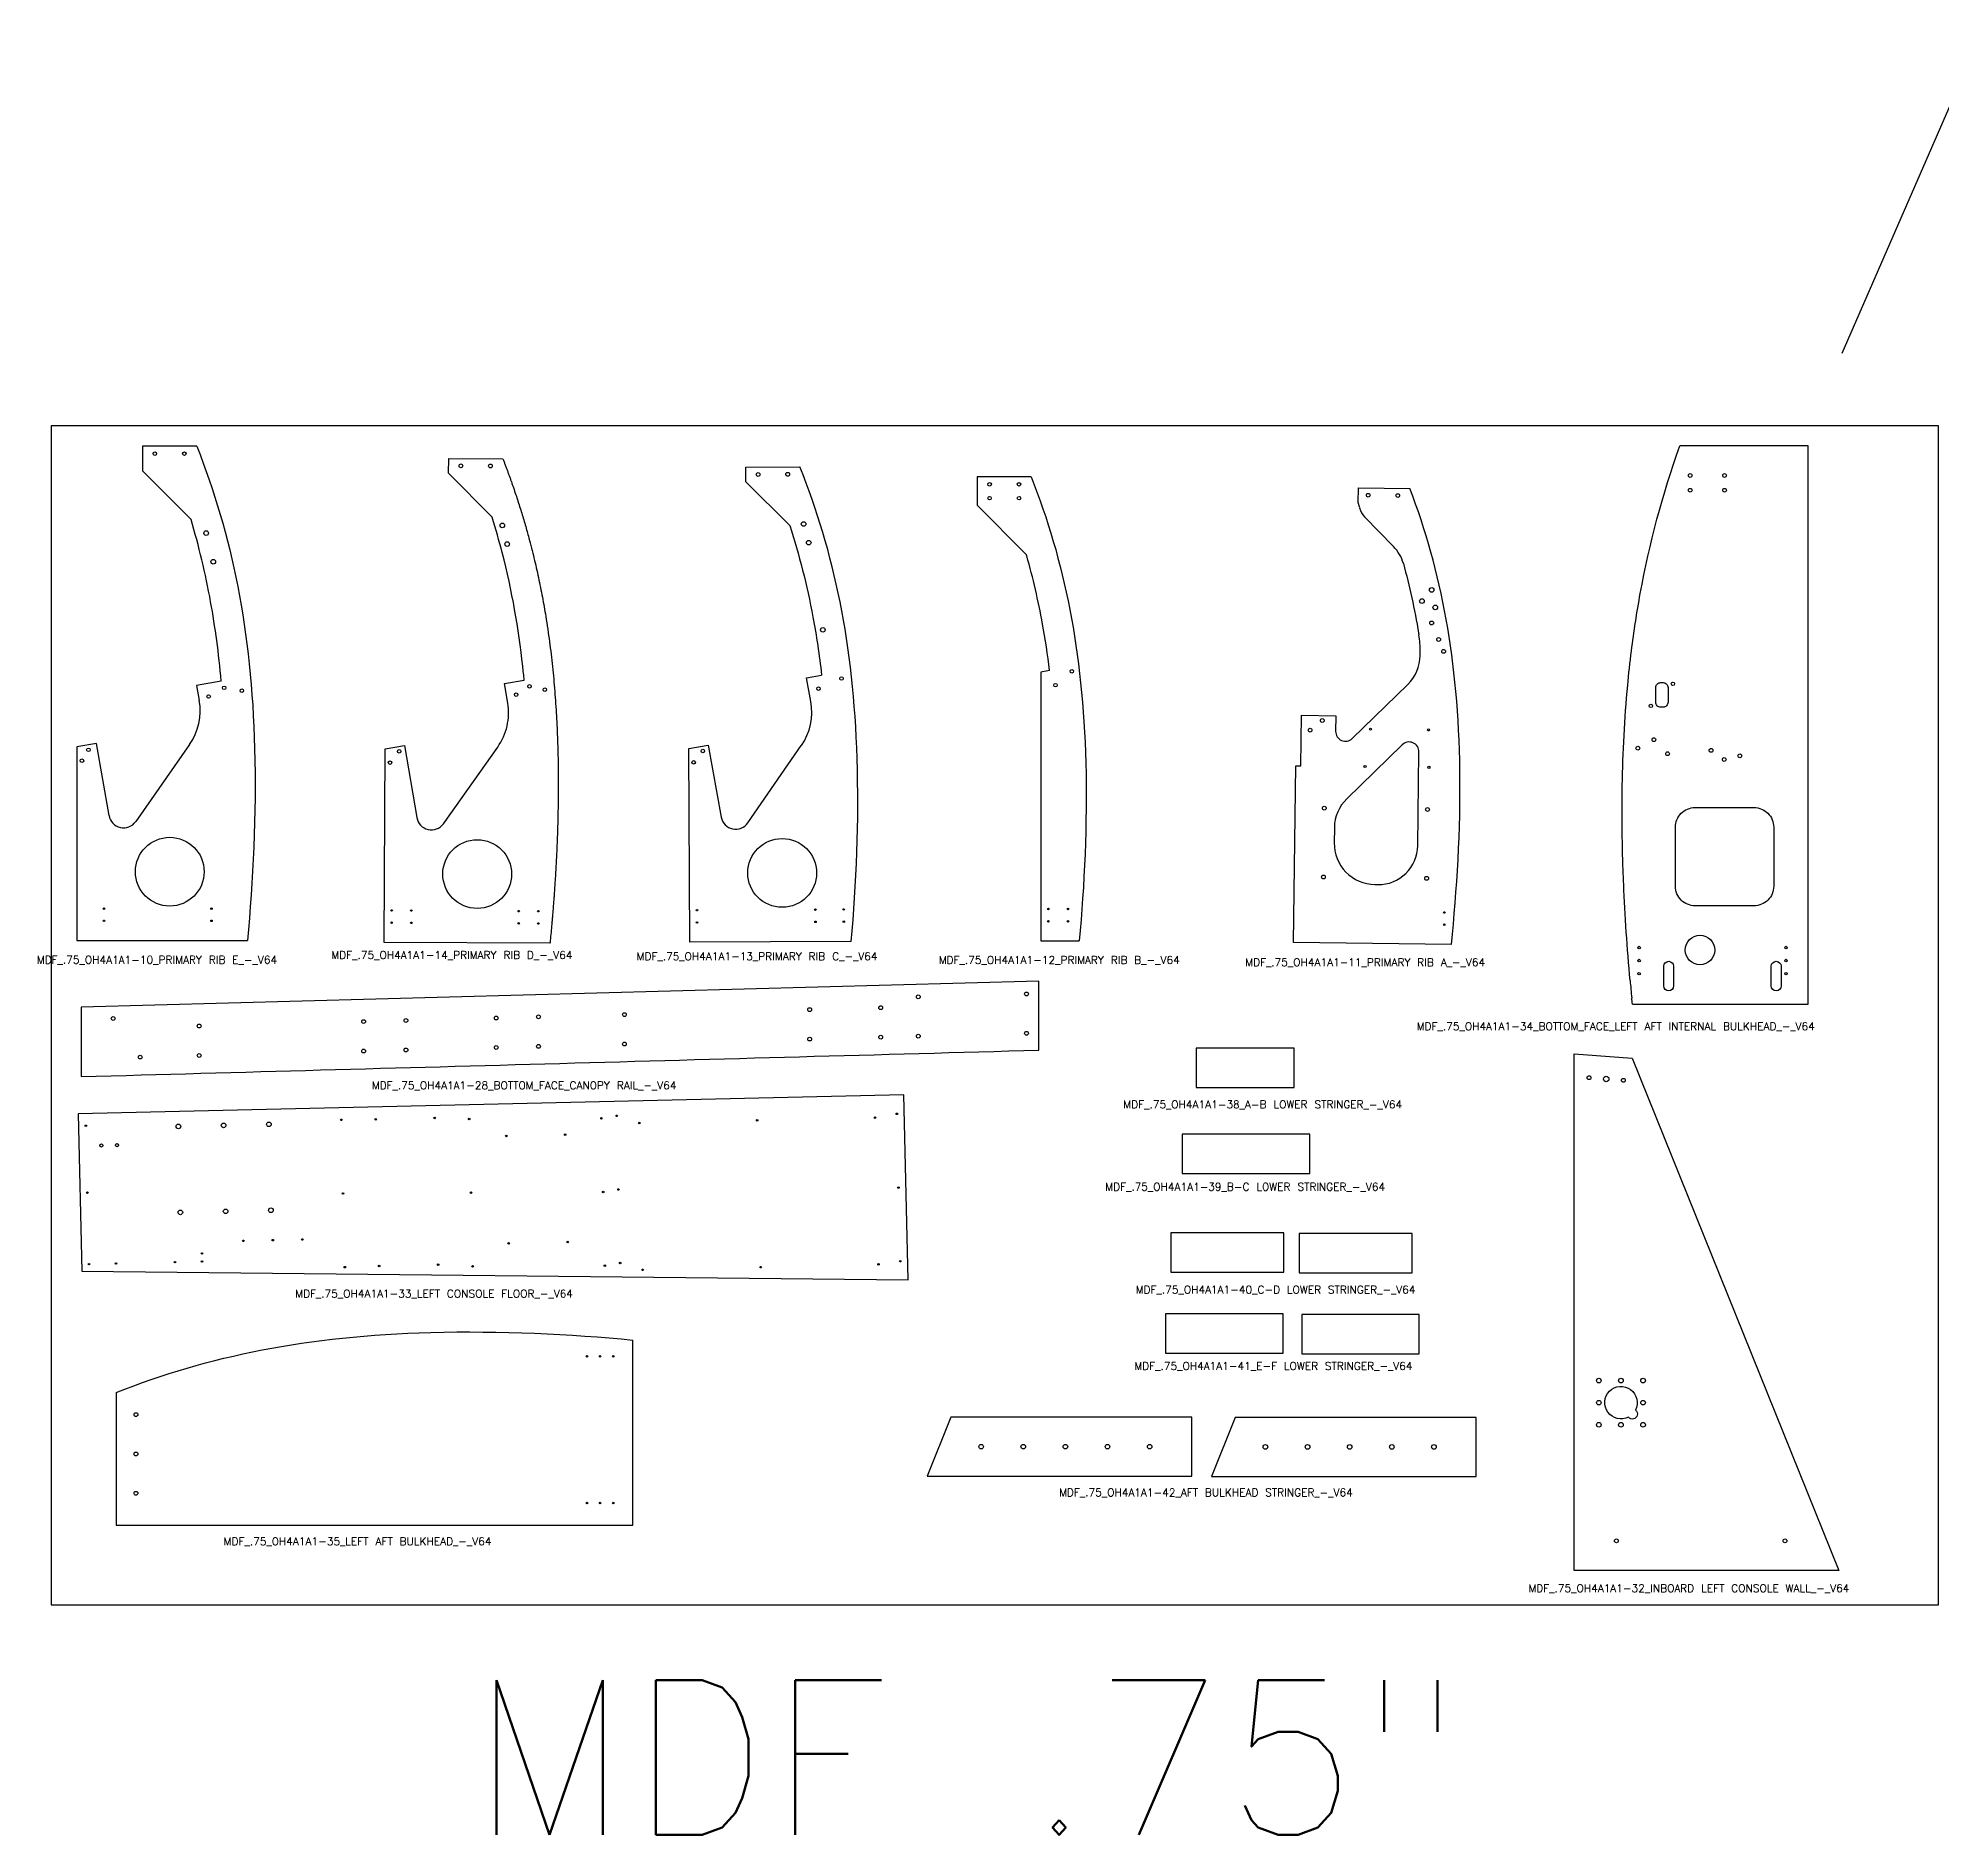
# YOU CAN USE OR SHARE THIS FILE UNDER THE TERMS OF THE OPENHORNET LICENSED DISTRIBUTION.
# Model space of a CAD drawing. Header units: inches. Extents: x 315 to 1225, y 14 to 674.
# Drawn here: x 600 to 696.8, y 14.3 to 105.7 of the extents above; entities that cross this region are included whole.
import ezdxf

# ---------------------------------------------------------------- set-up
doc = ezdxf.new("R2010")
doc.units = ezdxf.units.IN
doc.header["$LTSCALE"] = 0.03937
doc.header["$MEASUREMENT"] = 0
doc.styles.get("Standard").update_dxf_attribs({"font": 'txt.shx'})

msp = doc.modelspace()

# ---------------------------------------------------------------- linework, layer by layer
for p, q in [((691.71, 89.673), (698.695, 105.704)), ((605.27, 84.933), (605.267, 83.683)), ((608.026, 84.933), (605.27, 84.933)), ((620.833, 83.567), (620.838, 84.317)), ((620.838, 84.317), (623.589, 84.302)), ((689.98, 84.953), (683.455, 84.953)), ((689.98, 84.953), (683.455, 84.953)), ((689.98, 56.853), (689.98, 84.953)), ((605.267, 83.683), (607.732, 81.208)), ((623.047, 81.319), (620.833, 83.567)), ((635.954, 83.87), (638.7, 83.884)), ((635.957, 83.12), (635.954, 83.87)), ((647.723, 83.375), (647.721, 81.929)), ((650.464, 83.375), (647.723, 83.375)), ((638.184, 80.906), (635.957, 83.12)), ((667.102, 82.072), (667.113, 82.825)), ((667.113, 82.825), (669.724, 82.791)), ((647.721, 81.929), (650.179, 79.46)), ((667.172, 81.796), (667.102, 82.072)), ((668.898, 79.831), (667.425, 81.343)), ((670.249, 74.285), (670.251, 74.457)), ((609.271, 72.981), (608.02, 72.76)), ((608.02, 72.76), (608.155, 71.995)), ((623.669, 72.862), (624.678, 73.034)), ((623.838, 71.868), (623.669, 72.862)), ((639.039, 73.154), (639.806, 73.293)), ((639.259, 71.944), (639.039, 73.154)), ((651.399, 73.52), (650.948, 73.44)), ((650.948, 73.44), (650.948, 59.764)), ((666.798, 70.063), (669.615, 72.808)), ((664.176, 68.667), (664.209, 71.243)), ((664.209, 71.243), (665.959, 71.22)), ((665.959, 71.22), (665.949, 70.428)), ((602.918, 69.809), (601.933, 69.635)), ((603.565, 66.139), (602.918, 69.809)), ((607.658, 69.753), (604.918, 65.84)), ((633.048, 69.55), (634.032, 69.729)), ((634.032, 69.729), (634.699, 66.063)), ((601.933, 69.635), (601.933, 59.785)), ((617.552, 59.692), (617.604, 69.541)), ((617.604, 69.541), (618.59, 69.71)), ((618.59, 69.71), (619.218, 66.037)), ((620.569, 65.73), (623.33, 69.629)), ((633.099, 59.7), (633.048, 69.55)), ((636.053, 65.77), (638.774, 69.7)), ((663.81, 59.686), (663.926, 68.67)), ((663.926, 68.67), (664.176, 68.667)), ((601.933, 59.785), (610.6, 59.785)), ((625.989, 59.647), (617.552, 59.692)), ((641.316, 59.743), (633.099, 59.7)), ((650.948, 59.764), (652.909, 59.764)), ((671.834, 59.583), (663.81, 59.686)), ((650.849, 57.708), (602.146, 56.399)), ((650.849, 54.208), (650.849, 57.708)), ((602.146, 56.399), (602.146, 52.86)), ((681.041, 56.55), (689.98, 56.55)), ((689.98, 56.55), (689.98, 56.853)), ((630.206, 30.035), (630.206, 39.456)), ((603.932, 36.793), (603.932, 30.035)), ((603.932, 30.035), (630.206, 30.035))]:
    msp.add_line(p, q)
at = {"color": 0, "linetype": 'ByBlock', "lineweight": -2}
msp.add_lwpolyline([(696.619, 25.979), (696.619, 85.979), (600.619, 85.979), (600.619, 25.979)], close=True, dxfattribs=at)
for points in [[(682.605, 71.657), (682.48, 71.657, -0.414214), (682.23, 71.907), (682.23, 72.657, -0.414214), (682.48, 72.907), (682.605, 72.907, -0.414214), (682.855, 72.657), (682.855, 71.907, -0.414214)], [(665.886, 65.523), (665.876, 64.76, 0.414214), (667.949, 62.633), (668.099, 62.631, 0.414214), (670.124, 64.605), (670.186, 69.38, 0.668179), (669.337, 69.745), (666.52, 67, 0.198912)], [(687.23, 61.55), (684.23, 61.55, -0.414214), (683.23, 62.55), (683.23, 65.55, -0.414214), (684.23, 66.55), (687.23, 66.55, -0.414214), (688.23, 65.55), (688.23, 62.55, -0.414214)], [(682.638, 57.477), (682.638, 58.477, -1), (683.138, 58.477), (683.138, 57.477, -1)], [(688.105, 57.477), (688.105, 58.477, -1), (688.605, 58.477), (688.605, 57.477, -1)], [(681.193, 35.886, -1.164578), (680.844, 35.537, -6.538141)]]:
    msp.add_lwpolyline(points, format="xyb", close=True)
for points in [[(658.848, 52.299), (663.848, 52.299), (663.848, 54.299), (658.848, 54.299)], [(691.55, 27.737), (678.086, 27.737), (678.086, 54.012), (681.023, 53.791)], [(643.983, 51.932), (601.994, 50.958), (602.18, 42.961), (644.202, 42.514)], [(658.145, 47.935), (664.645, 47.935), (664.645, 49.935), (658.145, 49.935)], [(657.571, 42.904), (663.321, 42.904), (663.321, 44.904), (657.571, 44.904)], [(664.09, 42.871), (669.84, 42.871), (669.84, 44.871), (664.09, 44.871)], [(657.3, 38.785), (663.277, 38.785), (663.277, 40.785), (657.3, 40.785)], [(664.225, 38.751), (670.202, 38.751), (670.202, 40.751), (664.225, 40.751)], [(658.634, 35.53), (646.382, 35.53), (645.17, 32.53), (658.634, 32.53)], [(673.093, 35.516), (660.841, 35.516), (659.629, 32.516), (673.093, 32.516)]]:
    msp.add_lwpolyline(points, close=True)
for centre, radius in [((605.894, 84.558), 0.09), ((607.394, 84.558), 0.09), ((621.46, 83.938), 0.095), ((622.96, 83.93), 0.095), ((636.58, 83.498), 0.095), ((638.08, 83.506), 0.095), ((683.98, 83.447), 0.095), ((685.73, 83.447), 0.095), ((648.348, 83), 0.09), ((648.348, 83), 0.09), ((648.348, 82.29), 0.0885), ((648.348, 82.29), 0.0885), ((649.848, 83), 0.09), ((649.848, 83), 0.09), ((649.848, 82.29), 0.0885), ((649.848, 82.29), 0.0885), ((667.608, 82.443), 0.095), ((669.108, 82.424), 0.095), ((683.98, 82.697), 0.095), ((685.73, 82.697), 0.095), ((608.501, 80.514), 0.117), ((623.565, 80.907), 0.117), ((638.889, 80.978), 0.117), ((623.814, 79.956), 0.117), ((639.149, 80.029), 0.117), ((608.863, 79.059), 0.117), ((670.834, 77.623), 0.117), ((670.34, 77.057), 0.117), ((671.018, 76.734), 0.117), ((639.866, 75.592), 0.115), ((670.831, 75.943), 0.0967), ((671.188, 75.099), 0.0967), ((671.443, 74.495), 0.0967), ((609.42, 72.644), 0.09), ((624.95, 72.718), 0.09), ((625.73, 72.546), 0.09), ((639.649, 72.596), 0.09), ((640.818, 73.114), 0.09), ((651.701, 72.78), 0.09), ((651.701, 72.78), 0.09), ((652.532, 73.482), 0.09), ((652.532, 73.482), 0.09), ((683.105, 72.845), 0.0847), ((608.627, 72.198), 0.09), ((610.317, 72.497), 0.09), ((624.272, 72.297), 0.09), ((681.98, 71.72), 0.0847), ((665.272, 70.979), 0.0967), ((664.65, 70.487), 0.0967), ((667.72, 70.537), 0.0533), ((670.67, 70.499), 0.0533), ((682.137, 70.001), 0.0967), ((602.183, 68.933), 0.09), ((602.515, 69.484), 0.09), ((617.85, 68.837), 0.09), ((618.322, 69.41), 0.09), ((633.302, 68.849), 0.09), ((633.767, 69.427), 0.09), ((681.317, 69.572), 0.0967), ((682.832, 69.288), 0.0967), ((685.044, 69.458), 0.0967), ((685.714, 68.995), 0.0967), ((686.507, 69.184), 0.0967), ((667.445, 68.64), 0.0533), ((670.695, 68.598), 0.0533), ((665.373, 66.517), 0.0968), ((670.623, 66.449), 0.0968), ((606.651, 63.285), 1.75), ((622.288, 63.166), 1.75), ((637.799, 63.225), 1.75), ((665.328, 63.017), 0.0968), ((670.578, 62.949), 0.0968), ((603.308, 61.41), 0.0391), ((608.775, 61.41), 0.0391), ((617.935, 61.315), 0.0391), ((618.935, 61.309), 0.0391), ((624.402, 61.28), 0.0391), ((625.402, 61.275), 0.0391), ((633.466, 61.327), 0.0391), ((639.49, 61.358), 0.0391), ((640.933, 61.366), 0.0391), ((651.338, 61.389), 0.0391), ((652.338, 61.389), 0.0391), ((652.338, 61.389), 0.0391), ((671.48, 61.212), 0.0391), ((603.308, 60.785), 0.0391), ((608.775, 60.785), 0.0391), ((617.932, 60.69), 0.0391), ((618.932, 60.684), 0.0391), ((624.399, 60.655), 0.0391), ((625.399, 60.65), 0.0391), ((633.469, 60.702), 0.0391), ((639.494, 60.734), 0.0391), ((640.936, 60.741), 0.0391), ((651.338, 60.764), 0.0391), ((652.338, 60.764), 0.0391), ((652.338, 60.764), 0.0391), ((671.472, 60.588), 0.0391), ((684.48, 59.3), 0.75), ((681.385, 59.427), 0.0625), ((688.855, 59.427), 0.0625), ((681.385, 58.765), 0.0625), ((681.385, 58.103), 0.0625), ((688.855, 58.765), 0.0625), ((688.855, 58.103), 0.0625), ((650.224, 57.066), 0.0967), ((639.198, 56.269), 0.0967), ((642.812, 56.367), 0.0967), ((644.724, 56.918), 0.0967), ((603.771, 55.817), 0.0967), ((608.146, 55.435), 0.0967), ((616.511, 55.66), 0.0967), ((618.663, 55.717), 0.0967), ((623.257, 55.841), 0.0967), ((625.409, 55.899), 0.0967), ((629.776, 56.016), 0.0967), ((616.511, 54.159), 0.0967), ((618.663, 54.217), 0.0967), ((623.257, 54.34), 0.0967), ((625.409, 54.398), 0.0967), ((629.776, 54.516), 0.0967), ((639.198, 54.769), 0.0967), ((642.812, 54.866), 0.0967), ((644.724, 54.918), 0.0967), ((650.224, 55.065), 0.0967), ((605.146, 53.853), 0.0967), ((608.146, 53.934), 0.0967), ((678.838, 52.803), 0.0967), ((679.711, 52.737), 0.137), ((680.583, 52.672), 0.0967), ((602.383, 50.358), 0.0391), ((607.09, 50.326), 0.117), ((609.391, 50.379), 0.117), ((611.693, 50.433), 0.117), ((615.38, 50.66), 0.0391), ((617.13, 50.684), 0.0391), ((620.129, 50.754), 0.0391), ((621.881, 50.7), 0.0391), ((628.608, 50.742), 0.0391), ((629.385, 50.866), 0.0391), ((630.531, 50.495), 0.0391), ((636.529, 50.634), 0.0391), ((642.527, 50.773), 0.0391), ((643.63, 50.964), 0.0391), ((603.176, 49.356), 0.08), ((603.964, 49.374), 0.08), ((623.765, 49.838), 0.0391), ((626.764, 49.907), 0.0391), ((602.462, 46.955), 0.0391), ((615.467, 46.911), 0.0391), ((621.968, 46.951), 0.0391), ((628.695, 46.993), 0.0391), ((629.472, 47.117), 0.0391), ((643.717, 47.215), 0.0391), ((607.191, 45.952), 0.117), ((609.493, 46.006), 0.117), ((611.795, 46.059), 0.117), ((611.896, 44.536), 0.0391), ((613.396, 44.571), 0.0391), ((608.286, 43.862), 0.0391), ((610.396, 44.502), 0.0391), ((623.891, 44.372), 0.0391), ((626.891, 44.442), 0.0391), ((602.547, 43.319), 0.0391), ((603.921, 43.351), 0.0391), ((606.92, 43.421), 0.0391), ((608.295, 43.452), 0.0391), ((615.554, 43.162), 0.0391), ((617.303, 43.219), 0.0391), ((620.302, 43.289), 0.0391), ((622.055, 43.202), 0.0391), ((628.782, 43.244), 0.0391), ((629.559, 43.376), 0.0391), ((630.704, 43.027), 0.0391), ((636.702, 43.166), 0.0391), ((642.701, 43.306), 0.0391), ((643.804, 43.466), 0.0391), ((627.873, 38.63), 0.0391), ((628.54, 38.63), 0.0391), ((629.206, 38.63), 0.0391), ((679.336, 37.394), 0.117), ((680.461, 37.394), 0.117), ((681.586, 37.394), 0.117), ((679.336, 36.269), 0.117), ((681.586, 36.269), 0.117), ((604.932, 35.66), 0.0967), ((679.336, 35.144), 0.117), ((680.461, 35.144), 0.117), ((681.586, 35.144), 0.117), ((647.919, 34.03), 0.117), ((650.062, 34.03), 0.117), ((652.205, 34.03), 0.117), ((654.348, 34.03), 0.117), ((656.491, 34.03), 0.117), ((662.378, 34.016), 0.117), ((664.521, 34.016), 0.117), ((666.664, 34.016), 0.117), ((668.807, 34.016), 0.117), ((670.95, 34.016), 0.117), ((604.932, 33.66), 0.0967), ((604.932, 31.66), 0.0967), ((627.873, 31.16), 0.0391), ((628.54, 31.16), 0.0391), ((629.206, 31.16), 0.0391), ((680.229, 29.237), 0.0967), ((688.801, 29.237), 0.0967)]:
    msp.add_circle(centre, radius)
for centre, radius, start, end in [((668.141, 82.041), 1, 194.14696, 224.26223), ((650.002, 79.284), 0.25, 15.76742, 44.88473), ((667.466, 78.435), 2, 15.23709, 44.26223), ((665.251, 74.521), 5, 359.26223, 9.43141), ((668.149, 74.312), 2.1, 314.26223, 359.26223), ((605.201, 71.474), 3, 325.00597, 10), ((620.881, 71.362), 3, 324.70105, 9.69508), ((636.308, 71.408), 3, 325.303, 10.303), ((666.449, 70.421), 0.5, 179.26223, 314.26223), ((604.304, 66.27), 0.75, 190.00597, 325.00597), ((619.957, 66.163), 0.75, 189.70105, 324.70105), ((635.437, 66.197), 0.75, 190.303, 325.303)]:
    msp.add_arc(centre, radius, start, end)
msp.add_ellipse((682.853, 58.984), major_axis=(-1.218, 14.76), ratio=0.137093, start_param=1.643505, end_param=1.704363)
for points, degree, knots in [([(608.026, 84.933), (609.82, 80.403), (610.807, 75.575), (611.059, 66.216), (610.885, 62.782), (610.6, 59.785)], 3, [-62.015801, -62.015801, -62.015801, -62.015801, -27.978425, -27.978425, -9.154069, -9.154069, -9.154069, -9.154069]), ([(623.589, 84.302), (624.04, 83.145), (624.888, 80.691), (625.823, 76.969), (626.44, 72.041), (626.492, 67.082), (626.316, 63.426), (626.127, 61.064), (626.008, 59.834), (625.989, 59.647)], 5, [0.0230293, 0.0230293, 0.0230293, 0.0230293, 0.0230293, 0.0230293, 0.2, 0.4, 0.6, 0.8, 0.8360872, 0.8360872, 0.8360872, 0.8360872, 0.8360872, 0.8360872]), ([(680.924, 57.745), (680.776, 59.393), (680.666, 61.051), (680.584, 63.001), (680.571, 63.349), (680.542, 64.292), (680.529, 64.888), (680.515, 66.21), (680.517, 66.937), (680.557, 69.365), (680.643, 71.072), (680.858, 73.354), (680.922, 73.94), (681.119, 75.507), (681.268, 76.479), (681.912, 79.986), (682.571, 82.465), (683.455, 84.953)], 3, [-81.287349, -81.287349, -81.287349, -81.287349, -69.510573, -69.510573, -66.913079, -66.913079, -62.489385, -62.489385, -57.121013, -57.121013, -44.569844, -44.569844, -40.24351, -40.24351, -32.900477, -32.900477, -13.487188, -13.487188, -13.487188, -13.487188]), ([(641.316, 59.743), (641.569, 62.61), (641.714, 65.879), (641.425, 74.865), (640.451, 79.521), (638.7, 83.884)], 3, [9.127502, 9.127502, 9.127502, 9.127502, 27.048502, 27.048502, 59.892712, 59.892712, 59.892712, 59.892712]), ([(650.464, 83.375), (652.156, 79.089), (653.086, 74.519), (653.24, 68.82), (653.323, 65.735), (653.168, 62.558), (652.909, 59.764)], 3, [-58.730363, -58.730363, -58.730363, -58.730363, -26.539832, -26.539832, -26.539832, -9.112492, -9.112492, -9.112492, -9.112492]), ([(671.834, 59.583), (672.121, 62.316), (672.311, 65.419), (672.19, 74.044), (671.333, 78.552), (669.724, 82.791)], 3, [9.100277, 9.100277, 9.100277, 9.100277, 26.136401, 26.136401, 57.808503, 57.808503, 57.808503, 57.808503]), ([(609.271, 72.981), (609.145, 74.39), (608.965, 75.728), (608.467, 78.471), (608.134, 79.861), (607.732, 81.208)], 3, [34.962726, 34.962726, 34.962726, 34.962726, 43.828946, 43.828946, 53.916701, 53.916701, 53.916701, 53.916701]), ([(624.678, 73.034), (624.655, 73.272), (624.631, 73.51), (624.396, 75.654), (624.064, 77.581), (623.406, 80.121), (623.235, 80.719), (623.047, 81.319)], 3, [-0.3701501, -0.3701501, -0.3701501, -0.3701501, -0.3465978, -0.3465978, -0.1585837, -0.1585837, -0.1008488, -0.1008488, -0.1008488, -0.1008488]), ([(638.184, 80.906), (638.666, 79.417), (639.058, 77.877), (639.363, 76.244), (639.541, 75.294), (639.688, 74.313), (639.806, 73.293)], 3, [-53.672018, -53.672018, -53.672018, -53.672018, -42.371544, -42.371544, -42.371544, -35.793931, -35.793931, -35.793931, -35.793931]), ([(651.399, 73.52), (651.3, 74.332), (651.181, 75.119), (651.042, 75.885), (650.824, 77.085), (650.558, 78.235), (650.243, 79.352)], 3, [36.269579, 36.269579, 36.269579, 36.269579, 41.574535, 41.574535, 41.574535, 49.883772, 49.883772, 49.883772, 49.883772]), ([(669.395, 78.961), (669.706, 77.82), (669.965, 76.644), (670.171, 75.416), (670.176, 75.391), (670.18, 75.366), (670.184, 75.341)], 3, [-49.430299, -49.430299, -49.430299, -49.430299, -40.942421, -40.942421, -40.942421, -40.769728, -40.769728, -40.769728, -40.769728]), ([(602.146, 52.86), (610.263, 53.085), (618.38, 53.309), (634.615, 53.758), (642.732, 53.983), (650.849, 54.208)], 3, [-123.752002, -123.752002, -123.752002, -123.752002, -61.876001, -61.876001, 0, 0, 0, 0]), ([(603.932, 36.793), (608.641, 38.65), (613.659, 39.671), (623.439, 39.939), (627.061, 39.755), (630.206, 39.456)], 3, [-64.398909, -64.398909, -64.398909, -64.398909, -29.021553, -29.021553, -9.17981, -9.17981, -9.17981, -9.17981])]:
    msp.add_open_spline(points, degree=degree, knots=knots)
msp.add_open_spline([(681.041, 56.55), (681.031, 56.651), (681.02, 56.752), (681.01, 56.853)], degree=3)

# ---------------------------------------------------------------- texts
for s, height, p in [('MDF_.75_OH4A1A1-14_PRIMARY RIB D_-_V64', 0.3937, (614.87, 58.847)), ('MDF_.75_OH4A1A1-13_PRIMARY RIB C_-_V64', 0.3937, (630.392, 58.782)), ('MDF_.75_OH4A1A1-10_PRIMARY RIB E_-_V64', 0.3937, (599.886, 58.606)), ('MDF_.75_OH4A1A1-12_PRIMARY RIB B_-_V64', 0.3937, (645.761, 58.6)), ('MDF_.75_OH4A1A1-11_PRIMARY RIB A_-_V64', 0.3937, (661.346, 58.483)), ('MDF_.75_OH4A1A1-34_BOTTOM_FACE_LEFT AFT INTERNAL BULKHEAD_-_V64', 0.3937, (670.071, 55.224)), ('MDF_.75_OH4A1A1-28_BOTTOM_FACE_CANOPY RAIL_-_V64', 0.3937, (616.924, 52.216)), ('MDF_.75_OH4A1A1-38_A-B LOWER STRINGER_-_V64', 0.3937, (655.145, 51.246)), ('MDF_.75_OH4A1A1-39_B-C LOWER STRINGER_-_V64', 0.3937, (654.227, 47.055)), ('MDF_.75_OH4A1A1-33_LEFT CONSOLE FLOOR_-_V64', 0.3937, (613.026, 41.618)), ('MDF_.75_OH4A1A1-40_C-D LOWER STRINGER_-_V64', 0.3937, (655.78, 41.822)), ('MDF_.75_OH4A1A1-41_E-F LOWER STRINGER_-_V64', 0.3937, (655.712, 37.939)), ('MDF_.75_OH4A1A1-42_AFT BULKHEAD STRINGER_-_V64', 0.3937, (651.881, 31.502)), ('MDF_.75_OH4A1A1-35_LEFT AFT BULKHEAD_-_V64', 0.3937, (609.389, 29.018)), ('MDF_.75_OH4A1A1-32_INBOARD LEFT CONSOLE WALL_-_V64', 0.3937, (675.753, 26.632)), ('MDF .75"', 7.874, (621.921, 14.274))]:
    msp.add_text(s, height=height).set_placement(p)

doc.saveas('drawing.dxf')
